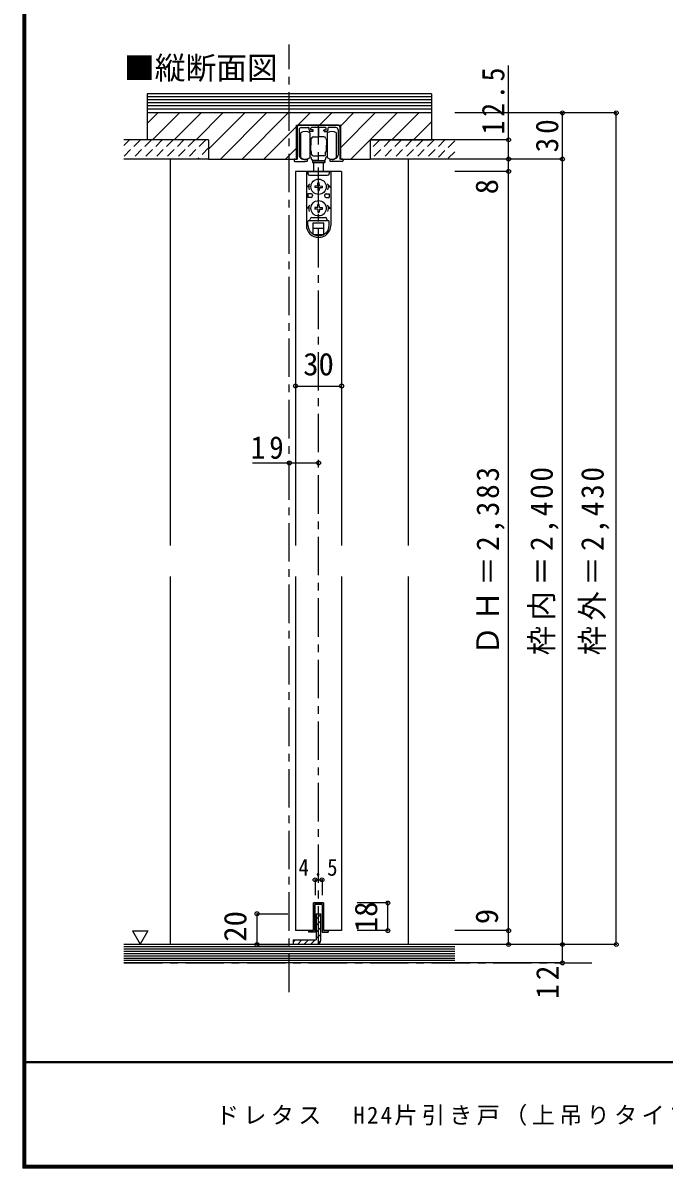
# Model space of a CAD drawing. Units: millimetres at full size, sheet at 1:5; some dimension numbers follow another scale. Extents: x -973 to 977, y -718 to 696.
# Drawn here: x -973 to -557, y -701 to 44 of the extents above; entities that cross this region are included whole.
import ezdxf
from ezdxf.enums import TextEntityAlignment as Align

# ---------------------------------------------------------------- set-up
doc = ezdxf.new("R2010")
doc.units = ezdxf.units.MM
doc.header["$LTSCALE"] = 5
doc.header["$PDMODE"] = 32
doc.header["$PDSIZE"] = 2.5
doc.linetypes.add('CHAIN1', pattern=[8, 5, -1, 1, -1])
doc.linetypes.add('DASHED1', pattern=[1.8, 1.2, -0.6])
for name, color, linetype in [('0-1_通り芯', 7, 'Continuous'), ('F-1_枠', 6, 'Continuous'), ('F-A_文字', 7, 'Continuous')]:
    doc.layers.add(name, color=color, linetype=linetype)
doc.styles.add('ＭＳ ゴシック', font='')
doc.styles.get('ＭＳ ゴシック').set_extended_font_data('MS Gothic')

msp = doc.modelspace()

# ---------------------------------------------------------------- linework, layer by layer
at = {"layer": '0-1_通り芯', "color": 4, "linetype": 'CHAIN1'}
for p, q in [((-800.19, -586.557), (-800.19, 29.537)), ((-781.19, -555.5), (-781.19, -23)), ((-907.69, -567.5), (-603.69, -567.5))]:
    msp.add_line(p, q, dxfattribs=at)
at = {"layer": '0-1_通り芯', "color": 4}
for p, q in [((-657.69, -45), (-657.69, 15.851)), ((-622.69, -15), (-692.69, -15)), ((-622.69, -45), (-622.69, -15)), ((-587.69, -15), (-622.69, -15)), ((-587.69, -555.5), (-587.69, -15)), ((-657.69, -32.5), (-692.69, -32.5)), ((-657.69, -32.5), (-692.69, -32.5)), ((-877.69, -45), (-877.69, -296.25)), ((-722.69, -296.25), (-722.69, -45)), ((-622.69, -45), (-692.69, -45)), ((-657.69, -59.5), (-657.69, -45)), ((-657.69, -53), (-657.69, -45)), ((-622.69, -555.5), (-622.69, -45)), ((-657.69, -53), (-692.69, -53)), ((-657.69, -546), (-657.69, -59.5)), ((-796.19, -192.5), (-766.19, -192.5)), ((-824.19, -242.5), (-781.19, -242.5)), ((-877.69, -316.25), (-877.69, -555.5)), ((-722.69, -555.5), (-722.69, -316.25)), ((-783.44, -513.5), (-783.44, -523.5)), ((-783.44, -513.5), (-778.94, -513.5)), ((-778.94, -513.5), (-778.94, -523.5)), ((-821.19, -535.5), (-801.19, -535.5)), ((-821.19, -555.5), (-821.19, -535.5)), ((-736.19, -528.5), (-756.19, -528.5)), ((-736.19, -546.5), (-736.19, -528.5)), ((-782.69, -538.982), (-779.69, -535.982)), ((-782.69, -543.225), (-779.69, -540.225)), ((-782.69, -547.468), (-779.69, -544.468)), ((-782.69, -551.71), (-779.69, -548.71)), ((-736.19, -546.5), (-756.19, -546.5)), ((-657.69, -546.5), (-692.69, -546.5)), ((-657.69, -555.5), (-657.69, -546.5)), ((-821.19, -555.5), (-801.19, -555.5)), ((-797.69, -553.982), (-796.208, -552.5)), ((-794.965, -555.5), (-791.965, -552.5)), ((-790.723, -555.5), (-787.723, -552.5)), ((-786.48, -555.5), (-783.48, -552.5)), ((-782.197, -555.459), (-779.73, -552.993)), ((-622.69, -555.5), (-692.69, -555.5)), ((-622.69, -567.5), (-622.69, -555.5)), ((-587.69, -555.5), (-622.69, -555.5)), ((-622.69, -567.5), (-692.69, -567.5))]:
    msp.add_line(p, q, dxfattribs=at)
at = {"layer": '0-1_通り芯', "color": 3}
for p, q in [((-707.69, -2.5), (-892.69, -2.5)), ((-892.69, -2.5), (-892.69, -32.5)), ((-707.69, -4.5), (-892.69, -4.5)), ((-707.69, -6.5), (-892.69, -6.5)), ((-707.69, -2.5), (-707.69, -32.5)), ((-707.69, -8.5), (-892.69, -8.5)), ((-707.69, -10.5), (-892.69, -10.5)), ((-707.69, -12.5), (-892.69, -12.5)), ((-707.69, -15), (-892.69, -15)), ((-892.69, -21.956), (-885.734, -15)), ((-889.092, -32.5), (-871.592, -15)), ((-874.95, -32.5), (-857.45, -15)), ((-860.807, -32.5), (-843.307, -15)), ((-852.69, -38.525), (-829.165, -15)), ((-845.023, -45), (-815.023, -15)), ((-830.881, -45), (-800.881, -15)), ((-794.739, -23), (-786.739, -15)), ((-780.597, -23), (-772.597, -15)), ((-766.79, -37.478), (-744.312, -15)), ((-766.79, -23.335), (-758.455, -15)), ((-747.67, -32.5), (-730.17, -15)), ((-733.528, -32.5), (-716.028, -15)), ((-719.386, -32.5), (-707.69, -20.804)), ((-816.739, -45), (-795.59, -23.851)), ((-795.591, -23), (-766.791, -23)), ((-795.591, -45), (-795.591, -23)), ((-766.791, -45), (-766.791, -23)), ((-860.19, -32.5), (-892.69, -32.5)), ((-852.69, -32.5), (-892.69, -32.5)), ((-852.69, -32.5), (-852.69, -45)), ((-760.17, -45), (-747.69, -32.52)), ((-747.69, -32.5), (-747.69, -45)), ((-747.69, -32.5), (-707.69, -32.5)), ((-707.69, -32.5), (-740.19, -32.5)), ((-802.597, -45), (-795.59, -37.993)), ((-852.69, -45), (-795.59, -45)), ((-766.79, -45), (-747.69, -45)), ((-782.69, -535.5), (-779.69, -535.5)), ((-782.69, -535.5), (-782.69, -552.5)), ((-779.69, -552.5), (-779.69, -535.5)), ((-797.69, -552.5), (-797.69, -555.5)), ((-797.69, -552.5), (-782.69, -552.5)), ((-782.69, -555.5), (-797.69, -555.5))]:
    msp.add_line(p, q, dxfattribs=at)
at = {"layer": '0-1_通り芯'}
for p, q in [((-795.091, -24), (-795.091, -29.642)), ((-795.091, -26.773), (-795.091, -45)), ((-768.491, -23), (-794.091, -23)), ((-793.891, -26), (-793.891, -42.371)), ((-792.791, -44), (-792.791, -28)), ((-792.391, -24.5), (-787.691, -24.5)), ((-787.391, -26), (-787.391, -24.8)), ((-786.791, -28), (-786.791, -36)), ((-784.991, -27), (-786.391, -27)), ((-786.191, -25.7), (-786.191, -25)), ((-784.991, -26), (-785.891, -26)), ((-784.691, -26.7), (-784.691, -26.3)), ((-780.671, -24.5), (-781.191, -24.2)), ((-781.191, -24.882), (-781.191, -30.679)), ((-776.691, -24.5), (-780.671, -24.5)), ((-777.691, -26.7), (-777.691, -26.3)), ((-777.391, -26), (-776.491, -26)), ((-777.391, -27), (-775.991, -27)), ((-776.191, -25.7), (-776.191, -25)), ((-775.591, -28), (-775.591, -36)), ((-774.991, -26), (-774.991, -24.8)), ((-769.991, -24.5), (-774.691, -24.5)), ((-769.591, -44), (-769.591, -28)), ((-768.491, -23), (-768.309, -23)), ((-768.491, -26), (-768.491, -42.371)), ((-767.291, -24), (-767.291, -29.871)), ((-767.291, -26.773), (-767.291, -45)), ((-786.791, -32), (-786.491, -32)), ((-786.791, -33.5), (-786.291, -33.5)), ((-786.791, -36), (-786.791, -44)), ((-786.291, -32.2), (-786.491, -32)), ((-786.491, -33.5), (-786.291, -33.3)), ((-786.291, -32), (-786.291, -36)), ((-786.191, -32), (-786.291, -32)), ((-786.291, -40), (-786.291, -36)), ((-784.691, -30.5), (-781.191, -30.5)), ((-777.691, -30.5), (-781.191, -30.5)), ((-776.191, -32), (-776.091, -32)), ((-776.091, -32), (-776.091, -36)), ((-776.091, -32.2), (-775.891, -32)), ((-775.891, -33.5), (-776.091, -33.3)), ((-775.591, -33.5), (-776.091, -33.5)), ((-776.091, -40), (-776.091, -36)), ((-775.591, -32), (-775.891, -32)), ((-775.591, -36), (-775.591, -44)), ((-786.791, -38.5), (-786.291, -38.5)), ((-786.791, -40), (-786.491, -40)), ((-786.291, -38.7), (-786.491, -38.5)), ((-786.291, -39.8), (-786.491, -40)), ((-786.191, -40), (-786.291, -40)), ((-785.691, -42), (-785.691, -40.5)), ((-784.691, -43), (-781.191, -43)), ((-777.691, -43), (-781.191, -43)), ((-776.691, -42), (-776.691, -40.5)), ((-776.191, -40), (-776.091, -40)), ((-776.091, -38.7), (-775.891, -38.5)), ((-775.591, -38.5), (-776.091, -38.5)), ((-776.091, -39.8), (-775.891, -40)), ((-775.591, -40), (-775.891, -40)), ((-767.291, -42.402), (-767.291, -42.475)), ((-797.091, -45.5), (-797.091, -46)), ((-796.591, -45), (-795.091, -45)), ((-796.591, -46.5), (-789.991, -46.5)), ((-788.441, -46.066), (-788.441, -45.451)), ((-785.191, -46.3), (-785.191, -47.3)), ((-777.191, -46.3), (-785.191, -46.3)), ((-785.191, -47.3), (-777.191, -47.3)), ((-781.191, -46), (-784.691, -46)), ((-784.191, -46), (-784.191, -46.3)), ((-784.191, -53), (-784.191, -47.3)), ((-781.191, -46), (-777.691, -46)), ((-778.191, -46), (-778.191, -46.3)), ((-778.191, -47.3), (-778.191, -53)), ((-777.191, -46.3), (-777.191, -47.3)), ((-773.941, -45.451), (-773.941, -46.066)), ((-765.791, -46.5), (-772.391, -46.5)), ((-765.791, -45), (-767.291, -45)), ((-765.291, -45.5), (-765.291, -46)), ((-789.09, -53), (-789.09, -87.9)), ((-789.047, -53), (-773.247, -53)), ((-788.09, -53), (-788.09, -54.5)), ((-787.09, -55.5), (-775.29, -55.5)), ((-774.29, -53), (-774.29, -54.5)), ((-773.29, -53), (-773.29, -87.9)), ((-786.847, -61), (-788.69, -63)), ((-787.59, -63), (-788.69, -63)), ((-781.71, -62.48), (-783.64, -62.514)), ((-783.64, -62.514), (-783.64, -63.486)), ((-781.71, -63.52), (-783.64, -63.486)), ((-781.71, -62.48), (-781.676, -60.55)), ((-781.71, -63.52), (-781.676, -65.45)), ((-780.704, -60.55), (-781.676, -60.55)), ((-781.676, -65.45), (-780.704, -65.45)), ((-780.67, -62.48), (-780.704, -60.55)), ((-780.67, -63.52), (-780.704, -65.45)), ((-780.67, -62.48), (-778.74, -62.514)), ((-780.67, -63.52), (-778.74, -63.486)), ((-778.74, -63.486), (-778.74, -62.514)), ((-775.533, -61), (-773.69, -63)), ((-774.79, -63), (-773.69, -63)), ((-788.09, -67.5), (-788.09, -70)), ((-786.09, -67.5), (-788.09, -67.5)), ((-786.09, -70), (-788.09, -70)), ((-785.09, -68.5), (-785.09, -69)), ((-777.29, -68.5), (-777.29, -69)), ((-776.29, -67.5), (-774.29, -67.5)), ((-776.29, -70), (-774.29, -70)), ((-774.29, -67.5), (-774.29, -70)), ((-786.847, -75), (-788.69, -77)), ((-787.59, -77), (-788.69, -77)), ((-781.71, -76.48), (-783.64, -76.514)), ((-783.64, -76.514), (-783.64, -77.486)), ((-781.71, -77.52), (-783.64, -77.486)), ((-781.71, -76.48), (-781.676, -74.55)), ((-781.71, -77.52), (-781.676, -79.45)), ((-780.704, -74.55), (-781.676, -74.55)), ((-781.676, -79.45), (-780.704, -79.45)), ((-780.67, -76.48), (-780.704, -74.55)), ((-780.67, -77.52), (-780.704, -79.45)), ((-780.67, -76.48), (-778.74, -76.514)), ((-780.67, -77.52), (-778.74, -77.486)), ((-778.74, -77.486), (-778.74, -76.514)), ((-775.533, -75), (-773.69, -77)), ((-774.79, -77), (-773.69, -77)), ((-788.09, -87.9), (-788.09, -85.5)), ((-787.59, -85), (-774.79, -85)), ((-785.59, -83), (-776.79, -83)), ((-784.69, -86.5), (-777.69, -86.5)), ((-784.69, -93.846), (-784.69, -86.5)), ((-777.69, -93.846), (-777.69, -86.5)), ((-774.29, -87.9), (-774.29, -85.5)), ((-784.69, -90), (-777.69, -90)), ((-784.218, -94.1), (-778.162, -94.1)), ((-784.44, -546.5), (-784.44, -528.5)), ((-784.44, -528.5), (-777.94, -528.5)), ((-783.44, -547.5), (-783.44, -529.5)), ((-778.94, -529.5), (-783.44, -529.5)), ((-778.94, -529.5), (-778.94, -547.5)), ((-777.94, -528.5), (-777.94, -546.5)), ((-902.126, -546.686), (-897.126, -555.347)), ((-787.44, -546.5), (-784.44, -546.5)), ((-787.44, -547.5), (-787.44, -546.5)), ((-783.44, -547.5), (-787.44, -547.5)), ((-778.94, -547.5), (-774.94, -547.5)), ((-777.94, -546.5), (-774.94, -546.5)), ((-774.94, -546.5), (-774.94, -547.5)), ((-692.69, -557), (-907.69, -557)), ((-692.69, -558.5), (-907.69, -558.5)), ((-692.69, -560), (-907.69, -560)), ((-692.69, -561.5), (-907.69, -561.5)), ((-692.69, -563), (-907.69, -563)), ((-692.69, -564.5), (-907.69, -564.5)), ((-692.69, -566), (-907.69, -566))]:
    msp.add_line(p, q, dxfattribs=at)
at = {"layer": '0-1_通り芯', "color": 4, "linetype": 'DASHED1'}
for p, q in [((-904.018, -32.5), (-907.69, -36.173)), ((-896.947, -32.5), (-907.69, -43.244)), ((-889.876, -32.5), (-902.376, -45)), ((-882.805, -32.5), (-895.305, -45)), ((-875.734, -32.5), (-888.234, -45)), ((-868.662, -32.5), (-881.162, -45)), ((-861.591, -32.5), (-874.091, -45)), ((-854.52, -32.5), (-867.02, -45)), ((-741.439, -32.5), (-747.69, -38.751)), ((-734.368, -32.5), (-746.868, -45)), ((-727.325, -32.5), (-739.825, -45)), ((-720.254, -32.5), (-732.754, -45)), ((-713.211, -32.5), (-725.711, -45)), ((-706.14, -32.5), (-718.64, -45)), ((-699.097, -32.5), (-711.597, -45)), ((-692.69, -33.164), (-704.526, -45)), ((-852.69, -37.741), (-859.949, -45)), ((-692.69, -40.207), (-697.483, -45))]:
    msp.add_line(p, q, dxfattribs=at)
at = {"layer": '0-1_通り芯', "color": 2}
for p, q in [((-852.69, -32.5), (-907.69, -32.5)), ((-692.69, -32.5), (-747.69, -32.5)), ((-852.69, -45), (-907.69, -45)), ((-692.69, -45), (-747.69, -45)), ((-692.69, -555.5), (-907.69, -555.5)), ((-692.69, -567.5), (-907.69, -567.5))]:
    msp.add_line(p, q, dxfattribs=at)
at = {"layer": '0-1_通り芯', "color": 6}
for p, q in [((-766.191, -53), (-796.191, -53)), ((-796.19, -53), (-796.19, -296.25)), ((-766.19, -53), (-766.19, -296.25)), ((-796.19, -316.25), (-796.19, -546.5)), ((-766.19, -316.25), (-766.19, -546.5)), ((-784.44, -528.5), (-784.44, -546.5)), ((-777.94, -528.5), (-784.44, -528.5)), ((-777.94, -528.5), (-777.94, -546.5)), ((-784.44, -546.5), (-796.19, -546.5)), ((-766.19, -546.5), (-777.94, -546.5))]:
    msp.add_line(p, q, dxfattribs=at)
at = {"layer": '0-1_通り芯'}
for points in [[(-781.191, -24.2), (-781.71, -24.5), (-785.691, -24.5)], [(-902.126, -546.686), (-892.126, -546.686), (-897.126, -555.347)]]:
    msp.add_lwpolyline(points, dxfattribs=at)
at = {"layer": '0-1_通り芯', "color": 3}
msp.add_lwpolyline([(-740.19, -32.5), (-707.69, -32.5), (-740.19, -32.5)], dxfattribs=at)
at = {"layer": '0-1_通り芯', "color": 4}
msp.add_lwpolyline([(-657.69, -59.5), (-657.69, -52), (-657.69, -45)], dxfattribs=at)
at = {"layer": '0-1_通り芯'}
for centre in [(-781.19, -63), (-781.19, -77)]:
    msp.add_circle(centre, 5, dxfattribs=at)
for centre, radius, start, end in [((-794.091, -24), 1, 90, 180), ((-792.391, -26), 1.5, 90, 180), ((-789.791, -32), 5, 53.1301, 126.8699), ((-787.691, -24.8), 0.3, 0, 90), ((-786.391, -26), 1, 180, 270), ((-785.691, -25), 0.5, 90, 180), ((-785.891, -25.7), 0.3, 180, 270), ((-784.991, -26.3), 0.3, 0, 90), ((-784.991, -26.7), 0.3, 270, 0), ((-777.391, -26.3), 0.3, 90, 180), ((-777.391, -26.7), 0.3, 180, 270), ((-776.691, -25), 0.5, 0, 90), ((-776.491, -25.7), 0.3, 270, 0), ((-775.991, -26), 1, 270, 0), ((-772.591, -32), 5, 53.1301, 126.8699), ((-774.691, -24.8), 0.3, 90, 180), ((-769.991, -26), 1.5, 0, 90), ((-768.291, -24), 1, 0, 90), ((-786.191, -31.5), 0.5, 270, 0), ((-784.691, -31.5), 1, 90, 180), ((-777.691, -31.5), 1, 0, 90), ((-776.191, -31.5), 0.5, 180, 270), ((-791.391, -42.371), 2.5, 180, 235.9442), ((-789.791, -40), 5, 233.1301, 306.8699), ((-789.991, -40.3), 5, 235.9442, 270), ((-787.691, -45), 2, 0, 63.25632), ((-786.191, -40.5), 0.5, 0, 90), ((-784.691, -42), 1, 180, 270), ((-777.691, -42), 1, 270, 0), ((-776.191, -40.5), 0.5, 90, 180), ((-774.691, -45), 2, 116.74368, 180), ((-772.591, -40), 5, 233.1301, 306.8699), ((-772.391, -40.3), 5, 256.35832, 304.0558), ((-770.991, -42.371), 2.5, 304.0558, 0), ((-796.591, -45.5), 0.5, 90, 180), ((-796.591, -46), 0.5, 180, 270), ((-789.991, -40.3), 5, 270, 283.64168), ((-789.991, -40.3), 6.2, 270, 282.23163), ((-788.741, -45.451), 0.3, 0, 103.64168), ((-788.741, -46.066), 0.3, 282.23163, 0), ((-784.691, -45), 1, 180, 270), ((-777.691, -45), 1, 270, 0), ((-773.641, -45.451), 0.3, 76.35832, 180), ((-773.641, -46.066), 0.3, 180, 257.76837), ((-772.391, -40.3), 6.2, 257.76837, 270), ((-765.791, -45.5), 0.5, 0, 90), ((-765.791, -46), 0.5, 270, 0), ((-787.09, -54.5), 1, 180, 270), ((-775.29, -54.5), 1, 270, 0), ((-781.19, -63), 6.4, 167.82427, 198.20996), ((-781.19, -63), 6.4, 341.79004, 12.17573), ((-786.09, -68.5), 1, 0, 90), ((-786.09, -69), 1, 270, 0), ((-776.29, -68.5), 1, 90, 180), ((-776.29, -69), 1, 180, 270), ((-781.19, -77), 6.4, 167.82427, 198.20996), ((-781.19, -77), 6.4, 341.79004, 12.17573), ((-781.19, -88.1), 7.9, 180, 0), ((-787.59, -85.5), 0.5, 90, 180), ((-781.19, -87.9), 6.9, 180, 0), ((-787.59, -84), 1, 270, 0), ((-785.59, -84), 1, 90, 180), ((-776.79, -84), 1, 0, 90), ((-774.79, -84), 1, 180, 270), ((-774.79, -85.5), 0.5, 0, 90)]:
    msp.add_arc(centre, radius, start, end, dxfattribs=at)
at = {"layer": '0-1_通り芯', "color": 3}
msp.add_arc((-782.69, -552.5), 3, 270, 0, dxfattribs=at)
at = {"layer": '0-1_通り芯'}
for p in [(-622.69, -15), (-587.69, -15), (-657.69, -32.5), (-657.69, -45), (-622.69, -45), (-657.69, -53), (-796.19, -192.5), (-766.19, -192.5), (-800.19, -242.5), (-781.19, -242.5), (-783.44, -513.5), (-778.94, -513.5), (-736.19, -528.5), (-821.19, -535.5), (-736.19, -546.5), (-657.69, -546.5), (-821.19, -555.5), (-657.69, -555.5), (-622.69, -555.5), (-587.69, -555.5), (-622.69, -567.5)]:
    msp.add_point(p, dxfattribs=at)
at = {"layer": 'F-1_枠'}
for p, q in [((-973.347, 695.833), (-973.347, -700.833)), ((-972.514, 695.833), (-972.514, -700.833)), ((-971.68, 695.833), (-971.68, -700.833)), ((976.653, -631.667), (-973.347, -631.667)), ((976.653, -632.5), (-973.347, -632.5)), ((976.653, -699.167), (-973.347, -699.167)), ((976.653, -700), (-973.347, -700)), ((976.653, -700.833), (-973.347, -700.833))]:
    msp.add_line(p, q, dxfattribs=at)

# ---------------------------------------------------------------- texts
at = {"layer": '0-1_通り芯', "style": 'ＭＳ ゴシック'}
for s, p in [('■縦断面図', (-907.69, 2.5)), ('30', (-791.19, -190))]:
    msp.add_text(s, height=14.66, dxfattribs=at).set_placement(p, align=Align.BOTTOM_LEFT)
for s, p in [('8', (-660.19, -67.909)), ('20', (-823.69, -553.707)), ('18', (-738.69, -547.5)), ('9', (-660.19, -542.289))]:
    msp.add_text(s, height=14.66, rotation=90, dxfattribs=at).set_placement(p, align=Align.BOTTOM_LEFT)
at = {"layer": '0-1_通り芯', "char_height": 14.66, "attachment_point": 7, "rotation": 90, "style": 'ＭＳ ゴシック'}
for s, insert in [('\\T1.28;\\W0.9;12.5', (-660.19, -28.973)), ('\\T1.27;\\W0.95;30', (-625.19, -40.625)), ('\\T1.19;\\W0.95;ＤＨ＝2,383', (-660.19, -367.5)), ('\\T1.19;\\W0.95;枠内＝2,400', (-625.19, -367.5)), ('\\T1.19;\\W0.95;枠外＝2,430', (-592.147, -367.5)), ('\\T1.27;\\W0.95;12', (-625.19, -590.75))]:
    msp.add_mtext(s, dxfattribs=dict(at, insert=insert))
at = {"layer": '0-1_通り芯', "attachment_point": 7, "style": 'ＭＳ ゴシック'}
for s, insert, char_height in [('\\T1.27;\\W0.95;19', (-825.315, -240), 14.66), ('\\T1.38;\\W0.9;4.5', (-794.19, -511), 11)]:
    msp.add_mtext(s, dxfattribs=dict(at, insert=insert, char_height=char_height))
at = {"layer": 'F-A_文字', "insert": (-847.938, -673.333), "char_height": 11, "attachment_point": 7, "style": 'ＭＳ ゴシック'}
msp.add_mtext('\\T1.19;ドレタス\u3000H24片引き戸（上吊りタイプ・天井レール埋込）固定枠155㎜幅\u30002方枠', dxfattribs=at)

doc.saveas('drawing.dxf')
